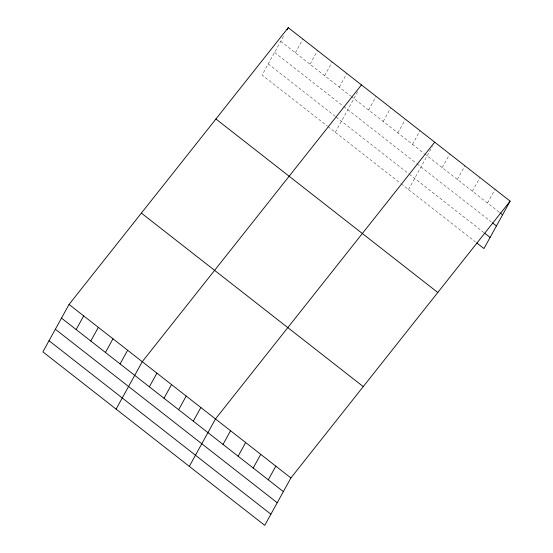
<?xml version="1.0" encoding="UTF-8"?>
<svg xmlns="http://www.w3.org/2000/svg" width="553" height="553" viewBox="0 0 553 553"><rect width="100%" height="100%" fill="white"/><g stroke="black" fill="none" stroke-linecap="round" stroke-linejoin="round"><path stroke-width="0.41" stroke-dasharray="2.77 2.07" d="M283.489 36.284L262.087 75.056L327.314 126.063M295.357 52.77L302.899 39.104M309.998 64.217L317.54 50.551M324.639 75.671L332.187 62.005M339.286 87.118L346.828 73.452M335.305 132.312L357.895 91.376M368.568 110.026L376.116 96.353M383.215 121.473L390.757 107.807M397.856 132.927L405.397 119.254M412.497 144.374L420.045 130.708M408.515 189.568L432.301 146.476M442.227 167.628L449.776 153.955M457.317 179.421L464.859 165.755M472.4 191.22L479.949 177.554M487.49 203.02L495.032 189.354M280.71 41.316L350.595 95.973M351.266 96.492L423.812 153.222M424.476 153.748L499.297 212.255M274.565 52.452L343.123 106.065M343.786 106.584L416.333 163.315M417.003 163.84L491.182 221.85M268.233 63.92L335.457 116.489M336.12 117.015L408.674 173.746M409.338 174.271L484.193 232.806M327.977 126.589L400.531 183.32M401.195 183.838L475.421 241.889"/><path stroke-width="0.83" d="M69.049 304.447L42.878 351.853L264.742 525.35L290.913 477.944L510.122 201.147L288.258 27.65L69.049 304.447L290.913 477.944M76.148 329.56L83.697 315.894M90.789 341.014L98.337 327.348M105.436 352.468L112.978 338.795M287.069 29.807L288.258 27.65M120.077 363.915L127.625 350.249M116.095 409.102L142.266 361.697L361.468 84.906M149.365 386.817L156.907 373.151M164.006 398.271L171.548 384.605M178.647 409.718L186.195 396.052M193.294 421.172L200.836 407.506M189.313 466.359L215.476 418.953L434.686 142.162M223.018 444.418L230.566 430.752M238.108 456.218L245.65 442.552M253.191 468.018L260.74 454.345M268.281 479.81L275.823 466.144M510.122 201.147L483.951 248.553L476.734 242.912M499.953 212.767L502.573 214.82M492.495 222.873L496.428 225.949M484.85 233.318L490.096 237.424M215.919 118.992L437.782 292.489M141.388 213.105L363.252 386.602M61.507 318.113L283.364 491.61M55.362 329.249L277.219 502.746M49.03 340.717L270.887 514.214"/></g></svg>
